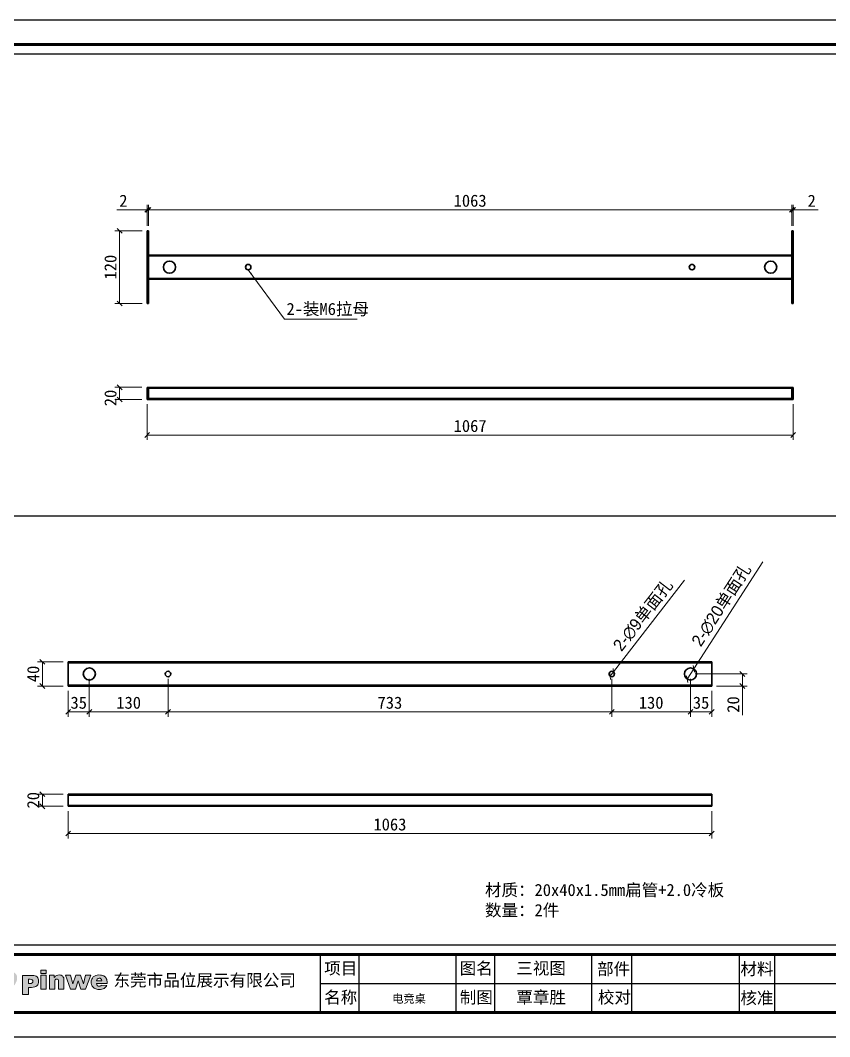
# Model space of a CAD drawing. Header units: inches. Extents: x 15389 to 49212, y -27129 to 13207.
# Drawn here: x 38738 to 40075, y 7518 to 9198 of the extents above; entities that cross this region are included whole.
import ezdxf

# ---------------------------------------------------------------- set-up
doc = ezdxf.new("R2010")
doc.units = ezdxf.units.IN
doc.header["$MEASUREMENT"] = 0
doc.layers.add('_U+56FE_U+5C42 1', color=7, linetype='Continuous')
for name, color, linetype, lineweight in [('图框', 5, 'Continuous', 60), ('粗实线', 7, 'Continuous', 35), ('轮廓线', 7, 'Continuous', 30)]:
    doc.layers.add(name, color=color, linetype=linetype, lineweight=lineweight)
doc.styles.add('ee', font='simfang.ttf')
doc.styles.get("Standard").update_dxf_attribs({"font": 'arial.ttf'})
doc.styles.add('宋体', font='')
doc.styles.add('样式 1', font='')
doc.styles.get('宋体').set_extended_font_data('SimSun')
doc.styles.get('样式 1').set_extended_font_data('SimSun')
doc.dimstyles.new('1-8', dxfattribs={"dimscale": 8, "dimtxt": 2.5, "dimasz": 1, "dimexe": 1, "dimexo": 1, "dimtad": 1, "dimdec": 1, "dimdsep": 46, "dimtxsty": '宋体', "dimblk": 'OBLIQUE', "dimcen": 2.5, "dimclrd": 3, "dimclre": 3, "dimclrt": 256, "dimadec": 0, "dimazin": 0, "dimtfac": 1, "dimtdec": 1, "dimtmove": 1, "dimatfit": 3, "dimfxl": 2, "dimlwd": 9, "dimlwe": 9, "dimarcsym": 1})

# ---------------------------------------------------------------- blocks, each defined once
blk = doc.blocks.new('_Oblique')
at = {"color": 0, "linetype": 'ByBlock', "lineweight": -2}
blk.add_line((-0.5, -0.5), (0.5, 0.5), dxfattribs=at)
blk = doc.blocks.new('*D73')
at = {"color": 3, "linetype": 'Continuous', "lineweight": 9, "transparency": 16777216}
for p, q in [((38947.9, 8562.9), (38947.9, 8504)), ((40014.9, 8562.9), (40014.9, 8504)), ((38947.9, 8512), (40014.9, 8512))]:
    blk.add_line(p, q, dxfattribs=at)
at = {"layer": 'Defpoints', "color": 0, "transparency": 16777216}
for p in [(38947.9, 8570.9), (40014.9, 8570.9), (40014.9, 8512)]:
    blk.add_point(p, dxfattribs=at)
at = {"color": 3, "lineweight": 9, "transparency": 16777216, "xscale": 8, "yscale": 8, "zscale": 8, "rotation": 180}
blk.add_blockref('_Oblique', (38947.9, 8512), dxfattribs=at)
at = {"color": 3, "lineweight": 9, "transparency": 16777216, "xscale": 8, "yscale": 8, "zscale": 8}
blk.add_blockref('_Oblique', (40014.9, 8512), dxfattribs=at)
at = {"transparency": 16777216, "insert": (39481.4, 8527), "char_height": 20, "attachment_point": 5, "style": '宋体'}
blk.add_mtext('1067', dxfattribs=at)
blk = doc.blocks.new('*D59')
at = {"color": 3, "linetype": 'Continuous', "lineweight": 9, "transparency": 16777216}
for p, q in [((38939, 8590.9), (38894.4, 8590.9)), ((38902.4, 8570.9), (38902.4, 8590.9)), ((38939, 8570.9), (38894.4, 8570.9))]:
    blk.add_line(p, q, dxfattribs=at)
at = {"layer": 'Defpoints', "color": 0, "transparency": 16777216}
for p in [(38902.4, 8590.9), (38947, 8590.9), (38947, 8570.9)]:
    blk.add_point(p, dxfattribs=at)
at = {"color": 3, "lineweight": 9, "transparency": 16777216, "xscale": 8, "yscale": 8, "zscale": 8}
for p, rotation in [((38902.4, 8590.9), 90), ((38902.4, 8570.9), 270)]:
    blk.add_blockref('_Oblique', p, dxfattribs=dict(at, rotation=rotation))
at = {"transparency": 16777216, "insert": (38887.4, 8573.3), "char_height": 20, "attachment_point": 5, "rotation": 90, "style": '宋体'}
blk.add_mtext('20', dxfattribs=at)
blk = doc.blocks.new('*D74')
at = {"color": 3, "linetype": 'Continuous', "lineweight": 9, "transparency": 16777216}
for p, q in [((38939.9, 8849.6), (38894.4, 8849.6)), ((38902.4, 8729.6), (38902.4, 8849.6)), ((38939.9, 8729.6), (38894.4, 8729.6))]:
    blk.add_line(p, q, dxfattribs=at)
at = {"layer": 'Defpoints', "color": 0, "transparency": 16777216}
for p in [(38902.4, 8849.6), (38947.9, 8849.6), (38947.9, 8729.6)]:
    blk.add_point(p, dxfattribs=at)
at = {"color": 3, "lineweight": 9, "transparency": 16777216, "xscale": 8, "yscale": 8, "zscale": 8}
for p, rotation in [((38902.4, 8849.6), 90), ((38902.4, 8729.6), 270)]:
    blk.add_blockref('_Oblique', p, dxfattribs=dict(at, rotation=rotation))
at = {"transparency": 16777216, "insert": (38887.4, 8789.6), "char_height": 20, "attachment_point": 5, "rotation": 90, "style": '宋体'}
blk.add_mtext('120', dxfattribs=at)
blk = doc.blocks.new('*D75')
at = {"color": 3, "linetype": 'Continuous', "lineweight": 9, "transparency": 16777216}
for p, q in [((38947.9, 8857.6), (38947.9, 8892.3)), ((38949.9, 8857.6), (38949.9, 8892.3)), ((38898.1, 8884.3), (38947.9, 8884.3)), ((38947.9, 8884.3), (38939.9, 8884.3)), ((38947.9, 8884.3), (38949.9, 8884.3)), ((38947.9, 8884.3), (38949.9, 8884.3)), ((38949.9, 8884.3), (38957.9, 8884.3))]:
    blk.add_line(p, q, dxfattribs=at)
at = {"layer": 'Defpoints', "color": 0, "transparency": 16777216}
for p in [(38949.9, 8884.3), (38947.9, 8849.6), (38949.9, 8849.6)]:
    blk.add_point(p, dxfattribs=at)
at = {"color": 3, "lineweight": 9, "transparency": 16777216, "xscale": 8, "yscale": 8, "zscale": 8}
blk.add_blockref('_Oblique', (38947.9, 8884.3), dxfattribs=at)
at = {"color": 3, "lineweight": 9, "transparency": 16777216, "xscale": 8, "yscale": 8, "zscale": 8, "rotation": 180}
blk.add_blockref('_Oblique', (38949.9, 8884.3), dxfattribs=at)
at = {"transparency": 16777216, "insert": (38908.7, 8899.3), "char_height": 20, "attachment_point": 5, "style": '宋体'}
blk.add_mtext('2', dxfattribs=at)
blk = doc.blocks.new('*D83')
at = {"color": 3, "linetype": 'Continuous', "lineweight": 9, "transparency": 16777216}
for p, q in [((38949.9, 8857.6), (38949.9, 8892.3)), ((40012.9, 8857.6), (40012.9, 8892.3)), ((38949.9, 8884.3), (40012.9, 8884.3))]:
    blk.add_line(p, q, dxfattribs=at)
at = {"layer": 'Defpoints', "color": 0, "transparency": 16777216}
for p in [(40012.9, 8884.3), (38949.9, 8849.6), (40012.9, 8849.6)]:
    blk.add_point(p, dxfattribs=at)
at = {"color": 3, "lineweight": 9, "transparency": 16777216, "xscale": 8, "yscale": 8, "zscale": 8, "rotation": 180}
blk.add_blockref('_Oblique', (38949.9, 8884.3), dxfattribs=at)
at = {"color": 3, "lineweight": 9, "transparency": 16777216, "xscale": 8, "yscale": 8, "zscale": 8}
blk.add_blockref('_Oblique', (40012.9, 8884.3), dxfattribs=at)
at = {"transparency": 16777216, "insert": (39481.4, 8899.3), "char_height": 20, "attachment_point": 5, "style": '宋体'}
blk.add_mtext('1063', dxfattribs=at)
blk = doc.blocks.new('*D84')
at = {"color": 3, "linetype": 'Continuous', "lineweight": 9, "transparency": 16777216}
for p, q in [((40012.9, 8857.6), (40012.9, 8892.3)), ((40014.9, 8857.6), (40014.9, 8892.3)), ((40012.9, 8884.3), (40004.9, 8884.3)), ((40012.9, 8884.3), (40014.9, 8884.3)), ((40012.9, 8884.3), (40014.9, 8884.3)), ((40014.9, 8884.3), (40022.9, 8884.3)), ((40056.2, 8884.3), (40014.9, 8884.3))]:
    blk.add_line(p, q, dxfattribs=at)
at = {"layer": 'Defpoints', "color": 0, "transparency": 16777216}
for p in [(40014.9, 8884.3), (40012.9, 8849.6), (40014.9, 8849.6)]:
    blk.add_point(p, dxfattribs=at)
at = {"color": 3, "lineweight": 9, "transparency": 16777216, "xscale": 8, "yscale": 8, "zscale": 8}
blk.add_blockref('_Oblique', (40012.9, 8884.3), dxfattribs=at)
at = {"color": 3, "lineweight": 9, "transparency": 16777216, "xscale": 8, "yscale": 8, "zscale": 8, "rotation": 180}
blk.add_blockref('_Oblique', (40014.9, 8884.3), dxfattribs=at)
at = {"transparency": 16777216, "insert": (40045.6, 8899.3), "char_height": 20, "attachment_point": 5, "style": '宋体'}
blk.add_mtext('2', dxfattribs=at)
blk = doc.blocks.new('*D69')
at = {"color": 3, "linetype": 'Continuous', "lineweight": 9, "transparency": 16777216}
for p, q in [((38817.4, 7890.4), (38817.4, 7845.3)), ((39880.4, 7890.4), (39880.4, 7845.3)), ((38817.4, 7853.3), (39880.4, 7853.3))]:
    blk.add_line(p, q, dxfattribs=at)
at = {"layer": 'Defpoints', "color": 0, "transparency": 16777216}
for p in [(38817.4, 7898.4), (39880.4, 7898.4), (39880.4, 7853.3)]:
    blk.add_point(p, dxfattribs=at)
at = {"color": 3, "lineweight": 9, "transparency": 16777216, "xscale": 8, "yscale": 8, "zscale": 8, "rotation": 180}
blk.add_blockref('_Oblique', (38817.4, 7853.3), dxfattribs=at)
at = {"color": 3, "lineweight": 9, "transparency": 16777216, "xscale": 8, "yscale": 8, "zscale": 8}
blk.add_blockref('_Oblique', (39880.4, 7853.3), dxfattribs=at)
at = {"transparency": 16777216, "insert": (39348.9, 7868.3), "char_height": 20, "attachment_point": 5, "style": '宋体'}
blk.add_mtext('1063', dxfattribs=at)
blk = doc.blocks.new('*D70')
at = {"color": 3, "linetype": 'Continuous', "lineweight": 9, "transparency": 16777216}
for p, q in [((38809.4, 7918.4), (38766.8, 7918.4)), ((38774.8, 7898.4), (38774.8, 7918.4)), ((38809.4, 7898.4), (38766.8, 7898.4))]:
    blk.add_line(p, q, dxfattribs=at)
at = {"layer": 'Defpoints', "color": 0, "transparency": 16777216}
for p in [(38774.8, 7918.4), (38817.4, 7918.4), (38817.4, 7898.4)]:
    blk.add_point(p, dxfattribs=at)
at = {"color": 3, "lineweight": 9, "transparency": 16777216, "xscale": 8, "yscale": 8, "zscale": 8}
for p, rotation in [((38774.8, 7918.4), 90), ((38774.8, 7898.4), 270)]:
    blk.add_blockref('_Oblique', p, dxfattribs=dict(at, rotation=rotation))
at = {"transparency": 16777216, "insert": (38759.8, 7908.4), "char_height": 20, "attachment_point": 5, "rotation": 90, "style": '宋体'}
blk.add_mtext('20', dxfattribs=at)
blk = doc.blocks.new('*D71')
at = {"color": 3, "linetype": 'Continuous', "lineweight": 9, "transparency": 16777216}
for p, q in [((38809.4, 8137.1), (38766.8, 8137.1)), ((38774.8, 8097.1), (38774.8, 8137.1)), ((38809.4, 8097.1), (38766.8, 8097.1))]:
    blk.add_line(p, q, dxfattribs=at)
at = {"layer": 'Defpoints', "color": 0, "transparency": 16777216}
for p in [(38774.8, 8137.1), (38817.4, 8137.1), (38817.4, 8097.1)]:
    blk.add_point(p, dxfattribs=at)
at = {"color": 3, "lineweight": 9, "transparency": 16777216, "xscale": 8, "yscale": 8, "zscale": 8}
for p, rotation in [((38774.8, 8137.1), 90), ((38774.8, 8097.1), 270)]:
    blk.add_blockref('_Oblique', p, dxfattribs=dict(at, rotation=rotation))
at = {"transparency": 16777216, "insert": (38759.8, 8117.1), "char_height": 20, "attachment_point": 5, "rotation": 90, "style": '宋体'}
blk.add_mtext('40', dxfattribs=at)
blk = doc.blocks.new('*D72')
at = {"color": 3, "linetype": 'Continuous', "lineweight": 9, "transparency": 16777216}
for p, q in [((38852.4, 8109.1), (38852.4, 8046.5)), ((38817.4, 8089.1), (38817.4, 8046.5)), ((38817.4, 8054.5), (38852.4, 8054.5))]:
    blk.add_line(p, q, dxfattribs=at)
at = {"layer": 'Defpoints', "color": 0, "transparency": 16777216}
for p in [(38852.4, 8117.1), (38817.4, 8097.1), (38852.4, 8054.5)]:
    blk.add_point(p, dxfattribs=at)
at = {"color": 3, "lineweight": 9, "transparency": 16777216, "xscale": 8, "yscale": 8, "zscale": 8, "rotation": 180}
blk.add_blockref('_Oblique', (38817.4, 8054.5), dxfattribs=at)
at = {"color": 3, "lineweight": 9, "transparency": 16777216, "xscale": 8, "yscale": 8, "zscale": 8}
blk.add_blockref('_Oblique', (38852.4, 8054.5), dxfattribs=at)
at = {"transparency": 16777216, "insert": (38834.9, 8069.5), "char_height": 20, "attachment_point": 5, "style": '宋体'}
blk.add_mtext('35', dxfattribs=at)
blk = doc.blocks.new('*D61')
at = {"color": 3, "linetype": 'Continuous', "lineweight": 9, "transparency": 16777216}
for p, q in [((38852.4, 8109.1), (38852.4, 8046.5)), ((38982.4, 8109.1), (38982.4, 8046.5)), ((38852.4, 8054.5), (38982.4, 8054.5))]:
    blk.add_line(p, q, dxfattribs=at)
at = {"layer": 'Defpoints', "color": 0, "transparency": 16777216}
for p in [(38852.4, 8117.1), (38982.4, 8117.1), (38982.4, 8054.5)]:
    blk.add_point(p, dxfattribs=at)
at = {"color": 3, "lineweight": 9, "transparency": 16777216, "xscale": 8, "yscale": 8, "zscale": 8, "rotation": 180}
blk.add_blockref('_Oblique', (38852.4, 8054.5), dxfattribs=at)
at = {"color": 3, "lineweight": 9, "transparency": 16777216, "xscale": 8, "yscale": 8, "zscale": 8}
blk.add_blockref('_Oblique', (38982.4, 8054.5), dxfattribs=at)
at = {"transparency": 16777216, "insert": (38917.4, 8069.5), "char_height": 20, "attachment_point": 5, "style": '宋体'}
blk.add_mtext('130', dxfattribs=at)
blk = doc.blocks.new('*D62')
at = {"color": 3, "linetype": 'Continuous', "lineweight": 9, "transparency": 16777216}
for p, q in [((38982.4, 8109.1), (38982.4, 8046.5)), ((39715.4, 8109.1), (39715.4, 8046.5)), ((38982.4, 8054.5), (39715.4, 8054.5))]:
    blk.add_line(p, q, dxfattribs=at)
at = {"layer": 'Defpoints', "color": 0, "transparency": 16777216}
for p in [(38982.4, 8117.1), (39715.4, 8117.1), (39715.4, 8054.5)]:
    blk.add_point(p, dxfattribs=at)
at = {"color": 3, "lineweight": 9, "transparency": 16777216, "xscale": 8, "yscale": 8, "zscale": 8, "rotation": 180}
blk.add_blockref('_Oblique', (38982.4, 8054.5), dxfattribs=at)
at = {"color": 3, "lineweight": 9, "transparency": 16777216, "xscale": 8, "yscale": 8, "zscale": 8}
blk.add_blockref('_Oblique', (39715.4, 8054.5), dxfattribs=at)
at = {"transparency": 16777216, "insert": (39348.9, 8069.5), "char_height": 20, "attachment_point": 5, "style": '宋体'}
blk.add_mtext('733', dxfattribs=at)
blk = doc.blocks.new('*D63')
at = {"color": 3, "linetype": 'Continuous', "lineweight": 9, "transparency": 16777216}
for p, q in [((39715.4, 8109.1), (39715.4, 8046.5)), ((39845.4, 8109.1), (39845.4, 8046.5)), ((39715.4, 8054.5), (39845.4, 8054.5))]:
    blk.add_line(p, q, dxfattribs=at)
at = {"layer": 'Defpoints', "color": 0, "transparency": 16777216}
for p in [(39715.4, 8117.1), (39845.4, 8117.1), (39845.4, 8054.5)]:
    blk.add_point(p, dxfattribs=at)
at = {"color": 3, "lineweight": 9, "transparency": 16777216, "xscale": 8, "yscale": 8, "zscale": 8, "rotation": 180}
blk.add_blockref('_Oblique', (39715.4, 8054.5), dxfattribs=at)
at = {"color": 3, "lineweight": 9, "transparency": 16777216, "xscale": 8, "yscale": 8, "zscale": 8}
blk.add_blockref('_Oblique', (39845.4, 8054.5), dxfattribs=at)
at = {"transparency": 16777216, "insert": (39780.4, 8069.5), "char_height": 20, "attachment_point": 5, "style": '宋体'}
blk.add_mtext('130', dxfattribs=at)
blk = doc.blocks.new('*D64')
at = {"color": 3, "linetype": 'Continuous', "lineweight": 9, "transparency": 16777216}
for p, q in [((39845.4, 8109.1), (39845.4, 8046.5)), ((39880.4, 8089.1), (39880.4, 8046.5)), ((39845.4, 8054.5), (39880.4, 8054.5))]:
    blk.add_line(p, q, dxfattribs=at)
at = {"layer": 'Defpoints', "color": 0, "transparency": 16777216}
for p in [(39845.4, 8117.1), (39880.4, 8097.1), (39880.4, 8054.5)]:
    blk.add_point(p, dxfattribs=at)
at = {"color": 3, "lineweight": 9, "transparency": 16777216, "xscale": 8, "yscale": 8, "zscale": 8, "rotation": 180}
blk.add_blockref('_Oblique', (39845.4, 8054.5), dxfattribs=at)
at = {"color": 3, "lineweight": 9, "transparency": 16777216, "xscale": 8, "yscale": 8, "zscale": 8}
blk.add_blockref('_Oblique', (39880.4, 8054.5), dxfattribs=at)
at = {"transparency": 16777216, "insert": (39862.9, 8069.5), "char_height": 20, "attachment_point": 5, "style": '宋体'}
blk.add_mtext('35', dxfattribs=at)
blk = doc.blocks.new('*D58')
at = {"color": 3, "linetype": 'Continuous', "lineweight": 9, "transparency": 16777216}
for p, q in [((39853.4, 8117.1), (39939.1, 8117.1)), ((39931.1, 8097.1), (39931.1, 8117.1)), ((39888.4, 8097.1), (39939.1, 8097.1)), ((39931.1, 8048.8), (39931.1, 8097.1))]:
    blk.add_line(p, q, dxfattribs=at)
at = {"layer": 'Defpoints', "color": 0, "transparency": 16777216}
for p in [(39845.4, 8117.1), (39931.1, 8117.1), (39880.4, 8097.1)]:
    blk.add_point(p, dxfattribs=at)
at = {"color": 3, "lineweight": 9, "transparency": 16777216, "xscale": 8, "yscale": 8, "zscale": 8}
for p, rotation in [((39931.1, 8117.1), 90), ((39931.1, 8097.1), 270)]:
    blk.add_blockref('_Oblique', p, dxfattribs=dict(at, rotation=rotation))
at = {"transparency": 16777216, "insert": (39916.1, 8066.6), "char_height": 20, "attachment_point": 5, "rotation": 90, "style": '宋体'}
blk.add_mtext('20', dxfattribs=at)
blk = doc.blocks.new('*D65')
at = {"color": 3, "linetype": 'Continuous', "lineweight": 9, "transparency": 16777216}
for p in [(39964.7, 8302.6), (39840, 8108.7)]:
    blk.add_line(p, (39850.8, 8125.5), dxfattribs=at)
at = {"layer": 'Defpoints', "color": 0, "transparency": 16777216}
for p in [(39850.8, 8125.5), (39840, 8108.7)]:
    blk.add_point(p, dxfattribs=at)
at = {"color": 3, "lineweight": 9, "transparency": 16777216, "xscale": 8, "yscale": 8, "zscale": 8}
for p, rotation in [((39850.8, 8125.5), 237.2628531139334), ((39840, 8108.7), 57.26285311393341)]:
    blk.add_blockref('_Oblique', p, dxfattribs=dict(at, rotation=rotation))
at = {"transparency": 16777216, "insert": (39896.8, 8230.6), "char_height": 20, "attachment_point": 5, "rotation": 57.2629, "style": '宋体'}
blk.add_mtext('{\\fGulim|b0|i0|c134|p0;2-\\fGulim|b0|i0|c129|p0;∅20}单面孔', dxfattribs=at)
blk = doc.blocks.new('*D66')
at = {"color": 3, "linetype": 'Continuous', "lineweight": 9, "transparency": 16777216}
for p in [(39835.4, 8272.1), (39712.7, 8113.5)]:
    blk.add_line(p, (39718.2, 8120.6), dxfattribs=at)
at = {"layer": 'Defpoints', "color": 0, "transparency": 16777216}
for p in [(39718.2, 8120.6), (39712.7, 8113.5)]:
    blk.add_point(p, dxfattribs=at)
at = {"color": 3, "lineweight": 9, "transparency": 16777216, "xscale": 8, "yscale": 8, "zscale": 8}
for p, rotation in [((39712.7, 8113.5), 52.27177603623782), ((39718.2, 8120.6), 232.2717760362378)]:
    blk.add_blockref('_Oblique', p, dxfattribs=dict(at, rotation=rotation))
at = {"transparency": 16777216, "insert": (39767.3, 8213.8), "char_height": 20, "attachment_point": 5, "rotation": 52.2718, "style": '宋体'}
blk.add_mtext('{\\fGulim|b0|i0|c134|p0;2-\\fGulim|b0|i0|c129|p0;∅9}单面孔', dxfattribs=at)

msp = doc.modelspace()

# ---------------------------------------------------------------- hatches: boundary and pattern name
h = msp.add_hatch(color=256)
h.dxf.hatch_style = 1
edge = h.paths.add_edge_path()
edge.add_spline(control_points=[(38881.93, 7605.43), (38881.93, 7605.43), (38864.36, 7605.43), (38864.36, 7605.43), (38864.52, 7604.02), (38864.9, 7602.97), (38865.5, 7602.28), (38866.35, 7601.29), (38867.46, 7600.8), (38868.82, 7600.8), (38869.69, 7600.8), (38870.51, 7601.01), (38871.28, 7601.44), (38871.76, 7601.71), (38872.27, 7602.19), (38872.81, 7602.87), (38872.81, 7602.87), (38881.45, 7602.08), (38881.45, 7602.08), (38880.13, 7599.79), (38878.53, 7598.14), (38876.67, 7597.15), (38874.8, 7596.15), (38872.12, 7595.65), (38868.64, 7595.65), (38865.61, 7595.65), (38863.23, 7596.07), (38861.49, 7596.93), (38859.76, 7597.78), (38858.32, 7599.14), (38857.17, 7601), (38856.04, 7602.86), (38855.46, 7605.05), (38855.46, 7607.56), (38855.46, 7611.14), (38856.61, 7614.04), (38858.9, 7616.25), (38861.18, 7618.45), (38864.34, 7619.56), (38868.37, 7619.56), (38871.65, 7619.56), (38874.22, 7619.06), (38876.12, 7618.07), (38878.01, 7617.08), (38879.46, 7615.65), (38880.45, 7613.76), (38881.44, 7611.89), (38881.93, 7609.43), (38881.93, 7606.42), (38881.93, 7606.42), (38881.93, 7605.43), (38881.93, 7605.43)], knot_values=[0, 0, 0, 0, 1, 1, 1, 2, 2, 2, 3, 3, 3, 4, 4, 4, 5, 5, 5, 6, 6, 6, 7, 7, 7, 8, 8, 8, 9, 9, 9, 10, 10, 10, 11, 11, 11, 12, 12, 12, 13, 13, 13, 14, 14, 14, 15, 15, 15, 16, 16, 16, 17, 17, 17, 17], degree=3, periodic=0)
edge = h.paths.add_edge_path(flags=16)
edge.add_spline(control_points=[(38873.03, 7609.61), (38872.87, 7611.31), (38872.4, 7612.53), (38871.66, 7613.27), (38870.92, 7614), (38869.95, 7614.37), (38868.74, 7614.37), (38867.35, 7614.37), (38866.23, 7613.81), (38865.39, 7612.7), (38864.87, 7612.01), (38864.53, 7610.98), (38864.38, 7609.61), (38864.38, 7609.61), (38873.03, 7609.61), (38873.03, 7609.61)], knot_values=[0, 0, 0, 0, 1, 1, 1, 2, 2, 2, 3, 3, 3, 4, 4, 4, 5, 5, 5, 5], degree=3, periodic=0)
h.paths.add_polyline_path([(38813.09, 7619.03), (38821.55, 7619.03), (38825.23, 7604.68), (38829.9, 7619.03), (38837.74, 7619.03), (38842.56, 7604.66), (38846.25, 7619.03), (38854.66, 7619.03), (38846.26, 7596.18), (38838.48, 7596.18), (38833.85, 7609.93), (38829.38, 7596.18), (38821.56, 7596.18)])
edge = h.paths.add_edge_path()
edge.add_spline(control_points=[(38786.42, 7619.03), (38786.42, 7619.03), (38794.58, 7619.03), (38794.58, 7619.03), (38794.58, 7619.03), (38794.58, 7615.31), (38794.58, 7615.31), (38795.8, 7616.84), (38797.03, 7617.93), (38798.27, 7618.58), (38799.52, 7619.23), (38801.03, 7619.56), (38802.82, 7619.56), (38805.25, 7619.56), (38807.13, 7618.84), (38808.51, 7617.4), (38809.87, 7615.96), (38810.55, 7613.73), (38810.55, 7610.71), (38810.55, 7610.71), (38810.55, 7596.18), (38810.55, 7596.18), (38810.55, 7596.18), (38801.75, 7596.18), (38801.75, 7596.18), (38801.75, 7596.18), (38801.75, 7608.75), (38801.75, 7608.75), (38801.75, 7610.19), (38801.48, 7611.2), (38800.95, 7611.8), (38800.42, 7612.39), (38799.68, 7612.69), (38798.73, 7612.69), (38797.68, 7612.69), (38796.82, 7612.29), (38796.17, 7611.49), (38795.51, 7610.68), (38795.18, 7609.24), (38795.18, 7607.16), (38795.18, 7607.16), (38795.18, 7596.18), (38795.18, 7596.18), (38795.18, 7596.18), (38786.42, 7596.18), (38786.42, 7596.18), (38786.42, 7596.18), (38786.42, 7619.03), (38786.42, 7619.03)], knot_values=[0, 0, 0, 0, 1, 1, 1, 2, 2, 2, 3, 3, 3, 4, 4, 4, 5, 5, 5, 6, 6, 6, 7, 7, 7, 8, 8, 8, 9, 9, 9, 10, 10, 10, 11, 11, 11, 12, 12, 12, 13, 13, 13, 14, 14, 14, 15, 15, 15, 16, 16, 16, 16], degree=3, periodic=0)
h.paths.add_polyline_path([(38772.21, 7627.71), (38780.98, 7627.71), (38780.98, 7621.76), (38772.21, 7621.76)])
h.paths.add_polyline_path([(38772.21, 7619.03), (38780.98, 7619.03), (38780.98, 7596.18), (38772.21, 7596.18)])
edge = h.paths.add_edge_path()
edge.add_spline(control_points=[(38741.94, 7618.88), (38741.94, 7618.88), (38758.15, 7618.88), (38758.15, 7618.88), (38761.68, 7618.88), (38764.32, 7618.04), (38766.08, 7616.36), (38767.84, 7614.68), (38768.72, 7612.29), (38768.72, 7609.18), (38768.72, 7606), (38767.75, 7603.5), (38765.84, 7601.71), (38763.92, 7599.91), (38760.99, 7599.02), (38757.06, 7599.02), (38757.06, 7599.02), (38751.72, 7599.02), (38751.72, 7599.02), (38751.72, 7599.02), (38751.72, 7587.35), (38751.72, 7587.35), (38751.72, 7587.35), (38741.94, 7587.35), (38741.94, 7587.35), (38741.94, 7587.35), (38741.94, 7618.88), (38741.94, 7618.88)], knot_values=[0, 0, 0, 0, 1, 1, 1, 2, 2, 2, 3, 3, 3, 4, 4, 4, 5, 5, 5, 6, 6, 6, 7, 7, 7, 8, 8, 8, 9, 9, 9, 9], degree=3, periodic=0)
edge = h.paths.add_edge_path(flags=16)
edge.add_spline(control_points=[(38751.72, 7605.4), (38751.72, 7605.4), (38754.12, 7605.4), (38754.12, 7605.4), (38756.01, 7605.4), (38757.34, 7605.73), (38758.1, 7606.39), (38758.87, 7607.04), (38759.25, 7607.88), (38759.25, 7608.9), (38759.25, 7609.89), (38758.92, 7610.72), (38758.25, 7611.41), (38757.59, 7612.1), (38756.34, 7612.45), (38754.51, 7612.45), (38754.51, 7612.45), (38751.72, 7612.45), (38751.72, 7612.45), (38751.72, 7612.45), (38751.72, 7605.4), (38751.72, 7605.4)], knot_values=[0, 0, 0, 0, 1, 1, 1, 2, 2, 2, 3, 3, 3, 4, 4, 4, 5, 5, 5, 6, 6, 6, 7, 7, 7, 7], degree=3, periodic=0)
edge = h.paths.add_edge_path()
edge.add_spline(control_points=[(38701.15, 7592.08), (38701.15, 7592.08), (38705.5, 7588.34), (38712.97, 7590.59), (38720.45, 7592.83), (38730.78, 7601.83), (38732.89, 7611.61), (38734.99, 7621.4), (38727.99, 7623.54), (38727.99, 7623.54), (38727.99, 7623.54), (38715.76, 7617.83), (38715.15, 7607.57), (38714.53, 7597.31), (38703.05, 7592.22), (38701.15, 7592.08)], knot_values=[0, 0, 0, 0, 1, 1, 1, 2, 2, 2, 3, 3, 3, 4, 4, 4, 5, 5, 5, 5], degree=3, periodic=0)
edge = h.paths.add_edge_path()
edge.add_spline(control_points=[(38726.76, 7625.4), (38726.76, 7625.4), (38722.42, 7629.14), (38714.94, 7626.89), (38707.47, 7624.65), (38697.13, 7615.65), (38695.03, 7605.87), (38692.92, 7596.08), (38699.93, 7593.95), (38699.93, 7593.95), (38699.93, 7593.95), (38712.16, 7599.65), (38712.77, 7609.91), (38713.38, 7620.17), (38724.86, 7625.26), (38726.76, 7625.4)], knot_values=[0, 0, 0, 0, 1, 1, 1, 2, 2, 2, 3, 3, 3, 4, 4, 4, 5, 5, 5, 5], degree=3, periodic=0)

# ---------------------------------------------------------------- linework, layer by layer
at = {"color": 1}
msp.add_line((38688.38, 8378.43), (40832.38, 8378.43), dxfattribs=at)
at = {"layer": '_U+56FE_U+5C42 1', "lineweight": 0}
for points in [[(38772.21, 7627.71), (38780.98, 7627.71), (38780.98, 7621.76), (38772.21, 7621.76), (38772.21, 7627.71)], [(38772.21, 7619.03), (38780.98, 7619.03), (38780.98, 7596.18), (38772.21, 7596.18), (38772.21, 7619.03)], [(38813.09, 7619.03), (38821.55, 7619.03), (38825.23, 7604.68), (38829.9, 7619.03), (38837.74, 7619.03), (38842.56, 7604.66), (38846.25, 7619.03), (38854.66, 7619.03), (38846.26, 7596.18), (38838.48, 7596.18), (38833.85, 7609.93), (38829.38, 7596.18), (38821.56, 7596.18), (38813.09, 7619.03)]]:
    msp.add_lwpolyline(points, dxfattribs=at)
for points, knots in [([(38741.94, 7618.88), (38741.94, 7618.88), (38758.15, 7618.88), (38758.15, 7618.88), (38761.68, 7618.88), (38764.32, 7618.04), (38766.08, 7616.36), (38767.84, 7614.68), (38768.72, 7612.29), (38768.72, 7609.18), (38768.72, 7606), (38767.75, 7603.5), (38765.84, 7601.71), (38763.92, 7599.91), (38760.99, 7599.02), (38757.06, 7599.02), (38757.06, 7599.02), (38751.72, 7599.02), (38751.72, 7599.02), (38751.72, 7599.02), (38751.72, 7587.35), (38751.72, 7587.35), (38751.72, 7587.35), (38741.94, 7587.35), (38741.94, 7587.35), (38741.94, 7587.35), (38741.94, 7618.88), (38741.94, 7618.88)], [0, 0, 0, 0, 1, 1, 1, 2, 2, 2, 3, 3, 3, 4, 4, 4, 5, 5, 5, 6, 6, 6, 7, 7, 7, 8, 8, 8, 9, 9, 9, 9]), ([(38751.72, 7605.4), (38751.72, 7605.4), (38754.12, 7605.4), (38754.12, 7605.4), (38756.01, 7605.4), (38757.34, 7605.73), (38758.1, 7606.39), (38758.87, 7607.04), (38759.25, 7607.88), (38759.25, 7608.9), (38759.25, 7609.89), (38758.92, 7610.72), (38758.25, 7611.41), (38757.59, 7612.1), (38756.34, 7612.45), (38754.51, 7612.45), (38754.51, 7612.45), (38751.72, 7612.45), (38751.72, 7612.45), (38751.72, 7612.45), (38751.72, 7605.4), (38751.72, 7605.4)], [0, 0, 0, 0, 1, 1, 1, 2, 2, 2, 3, 3, 3, 4, 4, 4, 5, 5, 5, 6, 6, 6, 7, 7, 7, 7]), ([(38786.42, 7619.03), (38786.42, 7619.03), (38794.58, 7619.03), (38794.58, 7619.03), (38794.58, 7619.03), (38794.58, 7615.31), (38794.58, 7615.31), (38795.8, 7616.84), (38797.03, 7617.93), (38798.27, 7618.58), (38799.52, 7619.23), (38801.03, 7619.56), (38802.82, 7619.56), (38805.25, 7619.56), (38807.13, 7618.84), (38808.51, 7617.4), (38809.87, 7615.96), (38810.55, 7613.73), (38810.55, 7610.71), (38810.55, 7610.71), (38810.55, 7596.18), (38810.55, 7596.18), (38810.55, 7596.18), (38801.75, 7596.18), (38801.75, 7596.18), (38801.75, 7596.18), (38801.75, 7608.75), (38801.75, 7608.75), (38801.75, 7610.19), (38801.48, 7611.2), (38800.95, 7611.8), (38800.42, 7612.39), (38799.68, 7612.69), (38798.73, 7612.69), (38797.68, 7612.69), (38796.82, 7612.29), (38796.17, 7611.49), (38795.51, 7610.68), (38795.18, 7609.24), (38795.18, 7607.16), (38795.18, 7607.16), (38795.18, 7596.18), (38795.18, 7596.18), (38795.18, 7596.18), (38786.42, 7596.18), (38786.42, 7596.18), (38786.42, 7596.18), (38786.42, 7619.03), (38786.42, 7619.03)], [0, 0, 0, 0, 1, 1, 1, 2, 2, 2, 3, 3, 3, 4, 4, 4, 5, 5, 5, 6, 6, 6, 7, 7, 7, 8, 8, 8, 9, 9, 9, 10, 10, 10, 11, 11, 11, 12, 12, 12, 13, 13, 13, 14, 14, 14, 15, 15, 15, 16, 16, 16, 16]), ([(38881.93, 7605.43), (38881.93, 7605.43), (38864.36, 7605.43), (38864.36, 7605.43), (38864.52, 7604.02), (38864.9, 7602.97), (38865.5, 7602.28), (38866.35, 7601.29), (38867.46, 7600.8), (38868.82, 7600.8), (38869.69, 7600.8), (38870.51, 7601.01), (38871.28, 7601.44), (38871.76, 7601.71), (38872.27, 7602.19), (38872.81, 7602.87), (38872.81, 7602.87), (38881.45, 7602.08), (38881.45, 7602.08), (38880.13, 7599.79), (38878.53, 7598.14), (38876.67, 7597.15), (38874.8, 7596.15), (38872.12, 7595.65), (38868.64, 7595.65), (38865.61, 7595.65), (38863.23, 7596.07), (38861.49, 7596.93), (38859.76, 7597.78), (38858.32, 7599.14), (38857.17, 7601), (38856.04, 7602.86), (38855.46, 7605.05), (38855.46, 7607.56), (38855.46, 7611.14), (38856.61, 7614.04), (38858.9, 7616.25), (38861.18, 7618.45), (38864.34, 7619.56), (38868.37, 7619.56), (38871.65, 7619.56), (38874.22, 7619.06), (38876.12, 7618.07), (38878.01, 7617.08), (38879.46, 7615.65), (38880.45, 7613.76), (38881.44, 7611.89), (38881.93, 7609.43), (38881.93, 7606.42), (38881.93, 7606.42), (38881.93, 7605.43), (38881.93, 7605.43)], [0, 0, 0, 0, 1, 1, 1, 2, 2, 2, 3, 3, 3, 4, 4, 4, 5, 5, 5, 6, 6, 6, 7, 7, 7, 8, 8, 8, 9, 9, 9, 10, 10, 10, 11, 11, 11, 12, 12, 12, 13, 13, 13, 14, 14, 14, 15, 15, 15, 16, 16, 16, 17, 17, 17, 17]), ([(38873.03, 7609.61), (38872.87, 7611.31), (38872.4, 7612.53), (38871.66, 7613.27), (38870.92, 7614), (38869.95, 7614.37), (38868.74, 7614.37), (38867.35, 7614.37), (38866.23, 7613.81), (38865.39, 7612.7), (38864.87, 7612.01), (38864.53, 7610.98), (38864.38, 7609.61), (38864.38, 7609.61), (38873.03, 7609.61), (38873.03, 7609.61)], [0, 0, 0, 0, 1, 1, 1, 2, 2, 2, 3, 3, 3, 4, 4, 4, 5, 5, 5, 5])]:
    msp.add_open_spline(points, degree=3, knots=knots, dxfattribs=at)
at = {"layer": 'Defpoints'}
msp.add_lwpolyline([(38512.38, 7517.55), (40888.38, 7517.55), (40888.38, 9197.55), (38512.38, 9197.55)], close=True, dxfattribs=at)
at = {"layer": '图框', "color": 32}
msp.add_lwpolyline([(38672.38, 9157.55), (40848.38, 9157.55), (40848.38, 7557.55), (38672.38, 7557.55)], close=True, dxfattribs=at)
msp.add_lwpolyline([(38672.38, 7653.55), (40848.38, 7653.55)], dxfattribs=at)
at = {"layer": '粗实线'}
for p, q in [((38947.92, 8849.56), (38949.92, 8849.56)), ((38947.92, 8844.56), (38947.92, 8849.56)), ((38949.92, 8844.56), (38947.92, 8844.56)), ((38947.92, 8734.56), (38947.92, 8844.56)), ((38949.92, 8849.56), (38949.92, 8844.56)), ((38949.92, 8734.56), (38949.92, 8844.56)), ((40014.92, 8849.56), (40012.92, 8849.56)), ((40012.92, 8849.56), (40012.92, 8844.56)), ((40012.92, 8844.56), (40014.92, 8844.56)), ((40012.92, 8734.56), (40012.92, 8844.56)), ((40014.92, 8844.56), (40014.92, 8849.56)), ((40014.92, 8734.56), (40014.92, 8844.56)), ((40012.92, 8809.56), (38949.92, 8809.56)), ((40012.92, 8808.16), (38949.92, 8808.16)), ((38949.92, 8808.16), (38949.92, 8770.96)), ((40012.92, 8808.16), (40012.92, 8770.96)), ((40012.92, 8770.96), (38949.92, 8770.96)), ((40012.92, 8769.56), (38949.92, 8769.56)), ((38947.92, 8734.56), (38949.92, 8734.56)), ((38947.92, 8729.56), (38947.92, 8734.56)), ((38949.92, 8729.56), (38947.92, 8729.56)), ((38949.92, 8734.56), (38949.92, 8729.56)), ((40014.92, 8734.56), (40012.92, 8734.56)), ((40012.92, 8734.56), (40012.92, 8729.56)), ((40012.92, 8729.56), (40014.92, 8729.56)), ((40014.92, 8729.56), (40014.92, 8734.56)), ((38947.92, 8590.89), (38949.92, 8590.89)), ((38947.92, 8575.89), (38947.92, 8590.89)), ((40012.92, 8590.89), (38949.92, 8590.89)), ((38949.92, 8575.89), (38949.92, 8590.89)), ((40012.92, 8589.49), (38949.92, 8589.49)), ((40012.92, 8575.89), (40012.92, 8590.89)), ((40014.92, 8590.89), (40012.92, 8590.89)), ((40014.92, 8575.89), (40014.92, 8590.89)), ((38947.92, 8575.89), (38949.92, 8575.89)), ((38947.92, 8570.89), (38947.92, 8575.89)), ((38949.92, 8570.89), (38947.92, 8570.89)), ((38949.92, 8575.89), (38949.92, 8570.89)), ((40012.92, 8572.29), (38949.92, 8572.29)), ((40012.92, 8570.89), (38949.92, 8570.89)), ((40014.92, 8575.89), (40012.92, 8575.89)), ((40012.92, 8575.89), (40012.92, 8570.89)), ((40012.92, 8570.89), (40014.92, 8570.89)), ((40014.92, 8570.89), (40014.92, 8575.89)), ((38817.44, 8137.09), (38817.44, 8097.09)), ((39880.44, 8137.09), (38817.44, 8137.09)), ((39880.44, 8135.69), (38817.44, 8135.69)), ((39880.44, 8137.09), (39880.44, 8097.09)), ((39880.44, 8098.49), (38817.44, 8098.49)), ((39880.44, 8097.09), (38817.44, 8097.09)), ((39880.44, 7918.42), (38817.44, 7918.42)), ((38817.44, 7903.42), (38817.44, 7918.42)), ((39880.44, 7917.02), (38817.44, 7917.02)), ((39880.44, 7903.42), (39880.44, 7918.42)), ((38817.44, 7903.42), (38817.44, 7898.42)), ((39880.44, 7899.82), (38817.44, 7899.82)), ((39880.44, 7898.42), (38817.44, 7898.42)), ((39880.44, 7903.42), (39880.44, 7898.42))]:
    msp.add_line(p, q, dxfattribs=at)
for centre, radius in [((38984.92, 8789.56), 10), ((39114.92, 8789.56), 4.5), ((39847.92, 8789.56), 4.5), ((39977.92, 8789.56), 10), ((38852.44, 8117.09), 10), ((38982.44, 8117.09), 4.5), ((39715.44, 8117.09), 4.5), ((39845.44, 8117.09), 10)]:
    msp.add_circle(centre, radius, dxfattribs=at)
at = {"layer": '轮廓线'}
for p, q in [((39234.22, 7557.55), (39234.22, 7653.55)), ((39298.22, 7557.55), (39298.22, 7653.55)), ((39458.22, 7557.55), (39458.22, 7653.55)), ((39522.22, 7557.55), (39522.22, 7653.55)), ((39682.22, 7557.55), (39682.22, 7653.55)), ((39748.59, 7557.55), (39748.59, 7653.55)), ((39926.24, 7557.55), (39926.24, 7653.55)), ((39984.71, 7557.55), (39984.71, 7653.55)), ((39234.22, 7605.55), (40848.38, 7605.55))]:
    msp.add_line(p, q, dxfattribs=at)
at = {"layer": '轮廓线', "color": 7}
msp.add_lwpolyline([(38688.38, 7669.55), (40832.38, 7669.55), (40832.38, 9141.55), (38688.38, 9141.55)], close=True, dxfattribs=at)

# ---------------------------------------------------------------- texts
at = {"color": 7, "lineweight": 15, "char_height": 20, "width": 533.1676, "attachment_point": 4, "style": 'ee'}
for s, insert in [('2-装M6拉母', (39178.07, 8719.32)), ('\\P材质：20x40x1.5mm扁管+2.0冷板\\P数量：2件', (39505.96, 7758.93))]:
    msp.add_mtext(s, dxfattribs=dict(at, insert=insert))
at = {"insert": (38892.28, 7620.88, 2.58), "char_height": 20.0908, "width": 1329.106, "attachment_point": 1}
msp.add_mtext('{\\fSimSun|b0|i0|c134|p2;东莞市品位展示有限公司}', dxfattribs=at)
at = {"layer": '轮廓线', "attachment_point": 5, "style": '样式 1'}
for s, insert, char_height, width in [('{\\fSimSun|b1|i0|c134|p2;项目}', (39267.62, 7629.55), 20, 149.7729), ('{\\fSimSun|b1|i0|c134|p2;图名}', (39491.38, 7629.55), 20, 149.7729), ('{\\fSimSun|b1|i0|c134|p2;三视图}', (39598.57, 7629.55), 20, 149.7729), ('{\\fSimSun|b1|i0|c134|p2;部件}', (39718.53, 7628.35), 20, 149.7729), ('{\\fSimSun|b1|i0|c134|p2;材料}', (39955.11, 7628.42), 20, 149.7729), ('{\\fSimSun|b1|i0|c134|p2;名称}', (39267.58, 7581.55), 20, 149.7729), ('{\\fSimSun|b1|i0|c134|p2;制图}', (39491.58, 7581.55), 20, 149.7729), ('{\\fSimSun|b1|i0|c134|p2;覃章胜}', (39598.57, 7581.55), 20, 149.7729), ('{\\fSimSun|b1|i0|c134|p2;校对}', (39719.67, 7581.55), 20, 149.7729), ('{\\fSimSun|b1|i0|c134|p2;核准}', (39955.11, 7580.42), 20, 149.7729), ('{\\fSimSun|b1|i0|c134|p2;电竟桌}', (39380.47, 7579.59), 13.6, 176.9097)]:
    msp.add_mtext(s, dxfattribs=dict(at, insert=insert, char_height=char_height, width=width))

# ---------------------------------------------------------------- dimensions: what is measured, and where the dimension line sits
at = {"color": 1}
for base, p1, p2, picture, middle in [((38949.92, 8884.29), (38947.92, 8849.56), (38949.92, 8849.56), '*D75', (38908.67, 8880.32)), ((40014.92, 8884.29), (40012.92, 8849.56), (40014.92, 8849.56), '*D84', (40045.63, 8877.47)), ((38852.44, 8054.48), (38817.44, 8097.09), (38852.44, 8117.09), '*D72', (38834.94, 8054.48)), ((39880.44, 8054.48), (39845.44, 8117.09), (39880.44, 8097.09), '*D64', (39862.94, 8054.48))]:
    dim = msp.add_linear_dim(base=base, p1=p1, p2=p2, dimstyle='1-8', dxfattribs=at)
    dim.commit()
    dim.dimension.update_dxf_attribs({"geometry": picture, "text_midpoint": middle, "dimtype": 160})
for base, p1, p2, picture, middle in [((40012.92, 8884.29), (38949.92, 8849.56), (40012.92, 8849.56), '*D83', (39481.42, 8899.29)), ((40014.92, 8511.96), (38947.92, 8570.89), (40014.92, 8570.89), '*D73', (39481.42, 8526.96)), ((38982.44, 8054.48), (38852.44, 8117.09), (38982.44, 8117.09), '*D61', (38917.44, 8069.48)), ((39715.44, 8054.48), (38982.44, 8117.09), (39715.44, 8117.09), '*D62', (39348.94, 8069.48)), ((39845.44, 8054.48), (39715.44, 8117.09), (39845.44, 8117.09), '*D63', (39780.44, 8069.48)), ((39880.44, 7853.3), (38817.44, 7898.42), (39880.44, 7898.42), '*D69', (39348.94, 7868.3))]:
    dim = msp.add_linear_dim(base=base, p1=p1, p2=p2, dimstyle='1-8', dxfattribs=at)
    dim.commit()
    dim.dimension.update_dxf_attribs({"geometry": picture, "text_midpoint": middle})
for base, p1, p2, picture, middle in [((38902.42, 8849.56), (38947.92, 8729.56), (38947.92, 8849.56), '*D74', (38887.42, 8789.56)), ((38774.77, 8137.09), (38817.44, 8097.09), (38817.44, 8137.09), '*D71', (38759.77, 8117.09))]:
    dim = msp.add_linear_dim(base=base, p1=p1, p2=p2, angle=90, dimstyle='1-8', dxfattribs=at)
    dim.commit()
    dim.dimension.update_dxf_attribs({"geometry": picture, "text_midpoint": middle})
for base, p1, p2, picture, middle in [((38902.42, 8590.89), (38947.02, 8570.89), (38947.02, 8590.89), '*D59', (38902.42, 8573.34)), ((39931.08, 8117.09), (39880.44, 8097.09), (39845.44, 8117.09), '*D58', (39931.08, 8066.61)), ((38774.77, 7918.42), (38817.44, 7898.42), (38817.44, 7918.42), '*D70', (38774.77, 7908.42))]:
    dim = msp.add_linear_dim(base=base, p1=p1, p2=p2, angle=90, dimstyle='1-8', dxfattribs=at)
    dim.commit()
    dim.dimension.update_dxf_attribs({"geometry": picture, "text_midpoint": middle, "dimtype": 160})
for p1, p2, picture, middle in [((39840.03, 8108.67), (39850.85, 8125.5), '*D65', (39896.82, 8230.63)), ((39712.69, 8113.53), (39718.19, 8120.65), '*D66', (39767.31, 8213.84))]:
    dim = msp.add_diameter_dim_2p(p1=p1, p2=p2, text='{\\fGulim|b0|i0|c134|p0;2-\\fGulim|b0|i0|c129|p0;<>}单面孔', dimstyle='1-8', dxfattribs=at)
    dim.commit()
    dim.dimension.update_dxf_attribs({"geometry": picture, "text_midpoint": middle})

# ---------------------------------------------------------------- leaders
msp.add_leader([(39114.92, 8785.06), (39174.53, 8703.36), (39294.8, 8703.36)], dimstyle='1-8', override={"dimgap": 0.625, "dimtad": 0}, dxfattribs=at)

doc.saveas('drawing.dxf')
